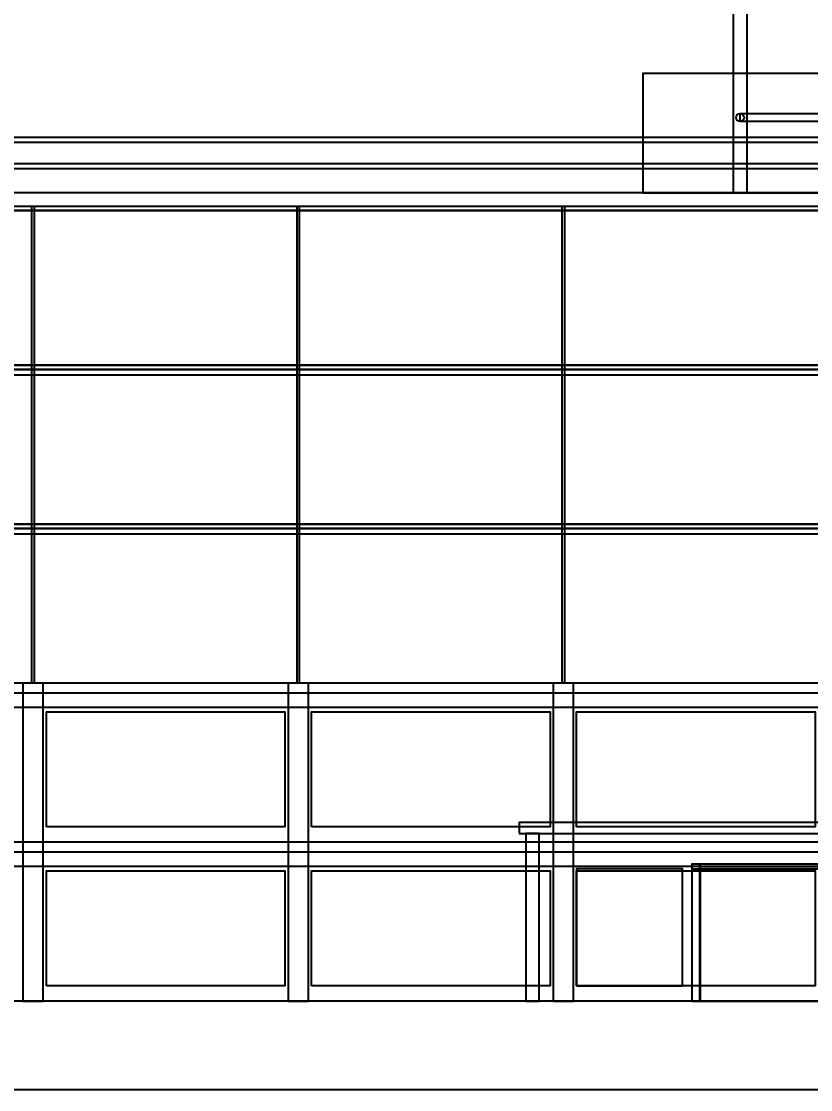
# Model space of a CAD drawing. Header units: millimetres. Extents: x -84906 to 117550, y -3000 to 338000.
# Drawn here: x -18265 to -403, y -2000 to 22179 of the extents above; entities that cross this region are included whole.
import ezdxf

# ---------------------------------------------------------------- set-up
doc = ezdxf.new("R2010")
doc.units = ezdxf.units.MM
for name, color, linetype, lineweight in [('D-BMK-AXIS', 7, 'Continuous', 13), ('D-STR-BASE', 7, 'Continuous', 25), ('D-STR-CORE', 7, 'Continuous', 25), ('D-STR-DIM', 7, 'Continuous', 13)]:
    doc.layers.add(name, color=color, linetype=linetype, lineweight=lineweight)
doc.styles.add('OpenSansCondensed-Light', font='OpenSansCondensed-Light.ttf')
doc.styles.add('TOWER_UNICODE', font='Arial Unicode.ttf')
doc.dimstyles.new('EZDXF', dxfattribs={"dimtxt": 0.25, "dimasz": 0.175, "dimexe": 0.375, "dimexo": 0.125, "dimgap": 0.1, "dimtad": 1, "dimlfac": 100, "dimzin": 12, "dimdsep": 46, "dimtxsty": 'OpenSansCondensed-Light', "dimblk": 'ARCHTICK', "dimcen": 2.5, "dimazin": 3, "dimtfac": 0.5, "dimtmove": 2, "dimatfit": 3})

# ---------------------------------------------------------------- blocks, each defined once
blk = doc.blocks.new('_ARCHTICK')
at = {"color": 0, "linetype": 'BYBLOCK', "const_width": 0.15}
blk.add_lwpolyline([(-0.5, -0.5), (0.5, 0.5)], dxfattribs=at)

msp = doc.modelspace()

# ---------------------------------------------------------------- linework, layer by layer
at = {"layer": 'D-BMK-AXIS'}
msp.add_line((-60000, 0), (60000, 0), dxfattribs=at)
at = {"layer": 'D-STR-BASE'}
for points in [[(-4200, 18300), (4200, 18300), (4200, 21000), (-4200, 21000)], [(-24450, 19560), (24450, 19560), (24450, 19440), (-24450, 19440)], [(24450, 19440), (-24450, 19440), (-24450, 19560), (24450, 19560)], [(-24450, 18960), (24450, 18960), (24450, 18840), (-24450, 18840)], [(24450, 18840), (-24450, 18840), (-24450, 18960), (24450, 18960)], [(-24900, 18000), (24900, 18000), (24900, 18300), (-24900, 18300)], [(-24000, 17900), (-24000, 18000), (24000, 18000), (24000, 17900)], [(-24000, 17900), (-24000, 18000), (24000, 18000), (24000, 17900)], [(-24000, 14400), (-24000, 17900), (24000, 17900), (24000, 14400)], [(-24000, 14400), (-24000, 17900), (24000, 17900), (24000, 14400)], [(-18025, 7200), (-18025, 18000), (-17975, 18000), (-17975, 7200)], [(-18025, 7200), (-18025, 18000), (-17975, 18000), (-17975, 7200)], [(-12025, 7200), (-12025, 18000), (-11975, 18000), (-11975, 7200)], [(-12025, 7200), (-12025, 18000), (-11975, 18000), (-11975, 7200)], [(-6025, 7200), (-6025, 18000), (-5975, 18000), (-5975, 7200)], [(-6025, 7200), (-6025, 18000), (-5975, 18000), (-5975, 7200)], [(-24000, 14300), (-24000, 14400), (24000, 14400), (24000, 14300)], [(-24000, 14300), (-24000, 14400), (24000, 14400), (24000, 14300)], [(-24000, 10800), (-24000, 14300), (24000, 14300), (24000, 10800)], [(-24000, 10800), (-24000, 14300), (24000, 14300), (24000, 10800)], [(-23650, 14180), (23650, 14180), (23650, 14400), (-23650, 14400)], [(-24000, 10700), (-24000, 10800), (24000, 10800), (24000, 10700)], [(-24000, 10700), (-24000, 10800), (24000, 10800), (24000, 10700)], [(-24000, 7200), (-24000, 10700), (24000, 10700), (24000, 7200)], [(-24000, 7200), (-24000, 10700), (24000, 10700), (24000, 7200)], [(-23650, 10580), (23650, 10580), (23650, 10800), (-23650, 10800)], [(-23650, 6980), (23650, 6980), (23650, 7200), (-23650, 7200)], [(-18230, 0), (-17770, 0), (-17770, 7200), (-18230, 7200)], [(-18230, 0), (-17770, 0), (-17770, 7200), (-18230, 7200)], [(-12230, 0), (-11770, 0), (-11770, 7200), (-12230, 7200)], [(-12230, 0), (-11770, 0), (-11770, 7200), (-12230, 7200)], [(-6230, 0), (-5770, 0), (-5770, 7200), (-6230, 7200)], [(-6230, 0), (-5770, 0), (-5770, 7200), (-6230, 7200)], [(-24000, 6650), (-24000, 6980), (24000, 6980), (24000, 6650)], [(-24000, 6650), (-24000, 6980), (24000, 6980), (24000, 6650)], [(-17700, 3950), (-17700, 6550), (-12300, 6550), (-12300, 3950)], [(-17700, 3950), (-17700, 6550), (-12300, 6550), (-12300, 3950)], [(-11700, 3950), (-11700, 6550), (-6300, 6550), (-6300, 3950)], [(-11700, 3950), (-11700, 6550), (-6300, 6550), (-6300, 3950)], [(-5700, 3950), (-5700, 6550), (-300, 6550), (-300, 3950)], [(-5700, 3950), (-5700, 6550), (-300, 6550), (-300, 3950)], [(-7000, 3800), (7000, 3800), (7000, 4050), (-7000, 4050)], [(-6850, 0), (-6550, 0), (-6550, 3800), (-6850, 3800)], [(-23650, 3380), (23650, 3380), (23650, 3600), (-23650, 3600)], [(-24000, 3050), (-24000, 3380), (24000, 3380), (24000, 3050)], [(-24000, 3050), (-24000, 3380), (24000, 3380), (24000, 3050)], [(-17700, 350), (-17700, 2950), (-12300, 2950), (-12300, 350)], [(-17700, 350), (-17700, 2950), (-12300, 2950), (-12300, 350)], [(-11700, 350), (-11700, 2950), (-6300, 2950), (-6300, 350)], [(-11700, 350), (-11700, 2950), (-6300, 2950), (-6300, 350)], [(-5700, 350), (-3300, 350), (-3300, 3000), (-5700, 3000)], [(-5700, 350), (-5700, 2950), (-300, 2950), (-300, 350)], [(-3090, 0), (-2910, 0), (-2910, 3100), (-3090, 3100)], [(-3090, 3000), (3090, 3000), (3090, 3100), (-3090, 3100)], [(-2900, 0), (-100, 0), (-100, 3000), (-2900, 3000)], [(-48000, -2000), (48000, -2000), (48000, 0), (-48000, 0)]]:
    msp.add_lwpolyline(points, close=True, dxfattribs=at)
at = {"layer": 'D-STR-CORE'}
for points in [[(-2160, 18300), (-1840, 18300), (-1840, 224550), (-2160, 224550)], [(-2160, 18300), (-1840, 18300), (-1840, 224550), (-2160, 224550)], [(-2000, 20090), (2000, 20090), (2000, 19910), (-2000, 19910)], [(2000, 19910), (-2000, 19910), (-2000, 20090), (2000, 20090)]]:
    msp.add_lwpolyline(points, close=True, dxfattribs=at)
msp.add_circle((-2000, 20000), 90, dxfattribs=at)

# ---------------------------------------------------------------- dimensions: what is measured, and where the dimension line sits
at = {"layer": 'D-STR-DIM'}
msp.add_linear_dim(base=(-79000, 0), p1=(0, 0), p2=(0, 333000), angle=90, dimstyle='EZDXF', override={"dimtxt": 4200, "dimasz": 1875, "dimexe": 1050, "dimexo": 900, "dimgap": 1050, "dimtad": 1, "dimdec": 0, "dimlfac": 1, "dimlunit": 2, "dimtxsty": 'TOWER_UNICODE', "dimclrd": 7, "dimclre": 7, "dimclrt": 7}, dxfattribs=at).render()

doc.saveas('drawing.dxf')
